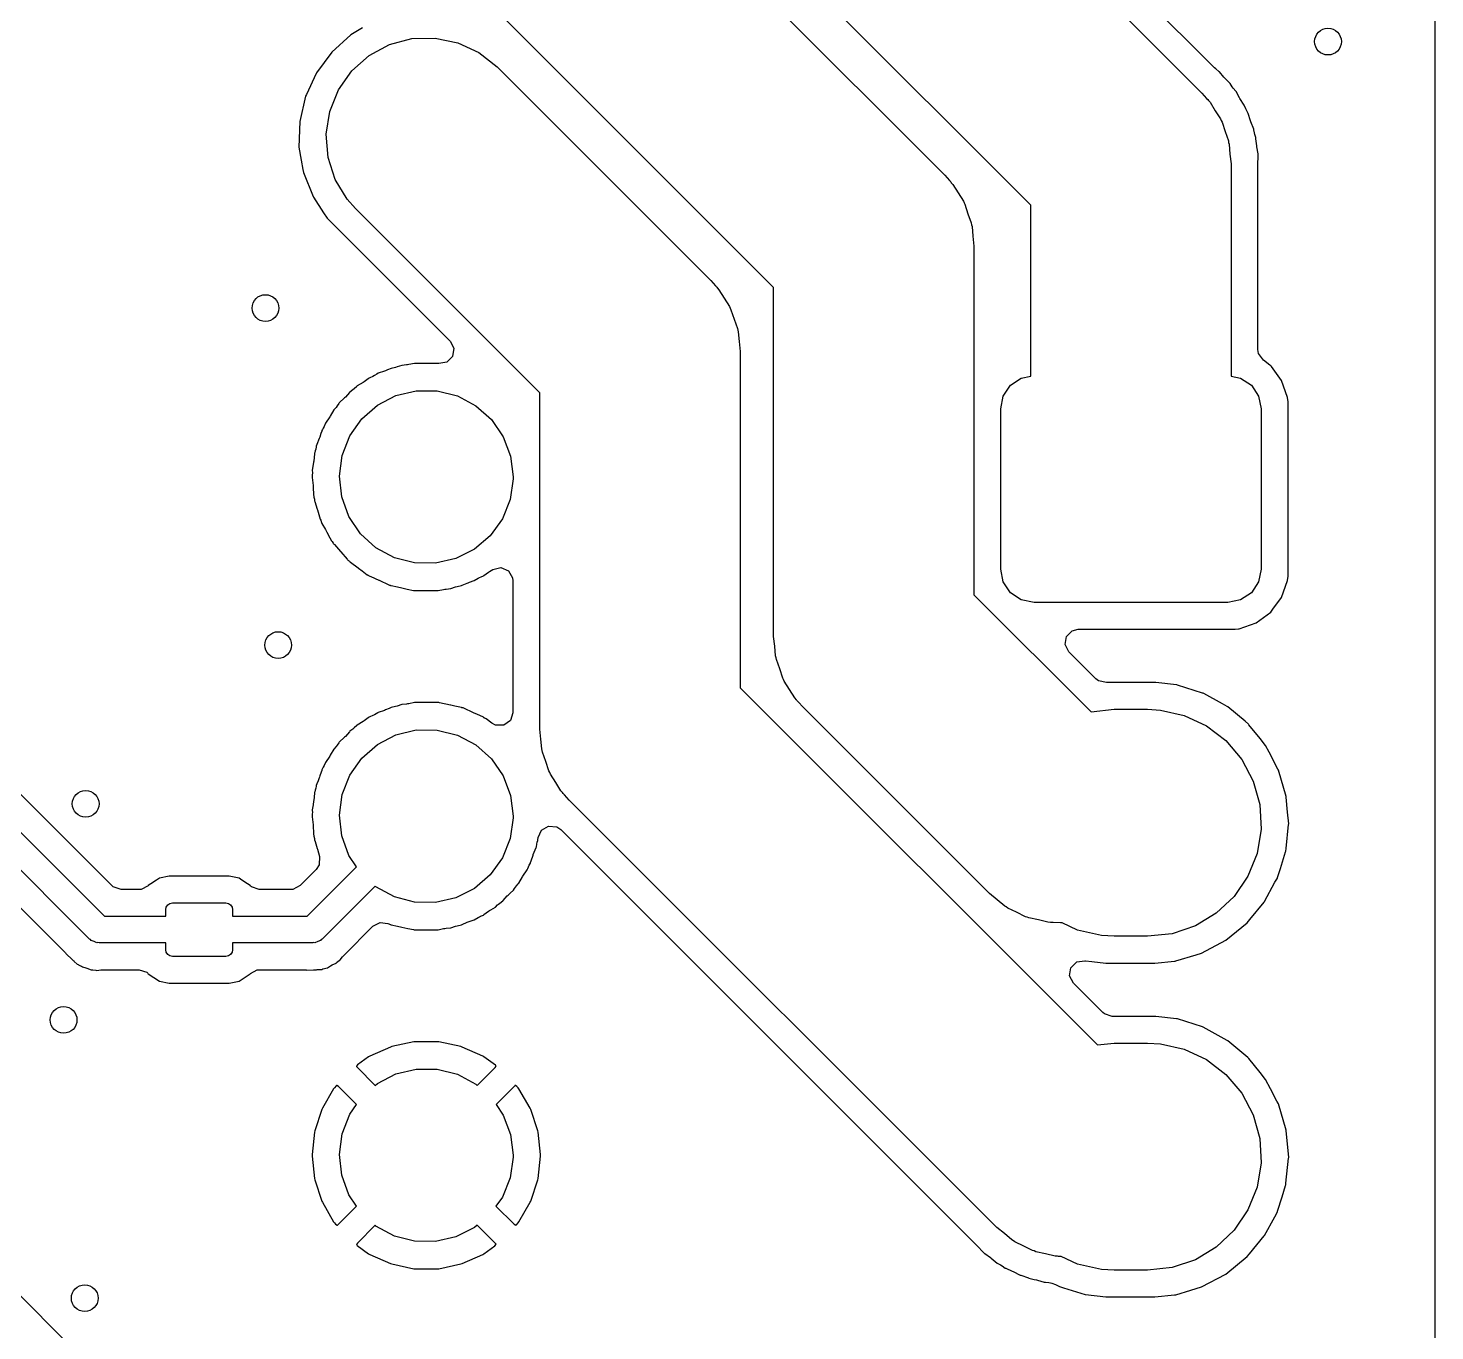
# Model space of a CAD drawing. Extents: x 100.2 to 143.8, y -109.8 to -50.2.
# Drawn here: x 133.27 to 143.8, y -70.65 to -60.9 of the extents above; entities that cross this region are included whole.
import ezdxf

# ---------------------------------------------------------------- set-up
doc = ezdxf.new("R2010")
doc.units = 0
doc.layers.add('BLACK', color=7, linetype='CONTINUOUS')

msp = doc.modelspace()

# ---------------------------------------------------------------- linework, layer by layer
at = {"layer": 'BLACK', "linetype": 'CONTINUOUS'}
for p, q in [((136.78, -56.1097), (142.055, -61.3847)), ((143.8, -56.7219), (143.8, -102.402)), ((140.775, -62.2257), (135.72, -57.1703)), ((136.78, -58.6497), (140.131, -62.0002)), ((138.85, -62.8411), (135.72, -59.7103)), ((142.15, -61.1961), (141.606, -60.6523)), ((135.686, -60.949), (135.542, -61.0782)), ((135.773, -60.8976), (135.686, -60.949)), ((135.822, -61.1041), (135.975, -61.0222)), ((135.975, -61.0222), (136.143, -60.9777)), ((136.143, -60.9777), (136.317, -60.973)), ((136.317, -60.973), (136.487, -61.0083)), ((136.487, -61.0083), (136.644, -61.0819)), ((135.542, -61.0782), (135.428, -61.2337)), ((135.692, -61.2191), (135.822, -61.1041)), ((136.644, -61.0819), (136.78, -61.1897)), ((135.426, -61.2382), (135.353, -61.3953)), ((135.428, -61.2337), (135.426, -61.2382)), ((135.426, -61.2382), (135.426, -61.2382)), ((135.592, -61.361), (135.692, -61.2191)), ((136.78, -61.1897), (138.38, -62.7892)), ((142.16, -61.2044), (142.15, -61.1961)), ((142.184, -61.2231), (142.16, -61.2044)), ((142.187, -61.2269), (142.184, -61.2231)), ((142.221, -61.2659), (142.187, -61.2269)), ((142.187, -61.2269), (142.187, -61.2269)), ((142.226, -61.2715), (142.221, -61.2659)), ((142.263, -61.309), (142.226, -61.2715)), ((135.527, -61.5221), (135.592, -61.361)), ((142.055, -61.3847), (142.091, -61.4249)), ((142.264, -61.31), (142.263, -61.309)), ((142.265, -61.3109), (142.264, -61.31)), ((142.267, -61.3137), (142.265, -61.3109)), ((142.265, -61.3109), (142.265, -61.3109)), ((142.283, -61.3377), (142.267, -61.3137)), ((142.291, -61.348), (142.283, -61.3377)), ((142.31, -61.3697), (142.291, -61.348)), ((142.312, -61.3741), (142.31, -61.3697)), ((142.338, -61.4205), (142.312, -61.3741)), ((142.312, -61.3741), (142.312, -61.3741)), ((135.347, -61.409), (135.303, -61.5969)), ((135.353, -61.3953), (135.347, -61.409)), ((142.091, -61.4249), (142.1, -61.4339)), ((142.1, -61.4339), (142.105, -61.4407)), ((142.105, -61.4407), (142.117, -61.4543)), ((142.117, -61.4543), (142.155, -61.5174)), ((142.341, -61.4267), (142.338, -61.4205)), ((142.373, -61.4753), (142.341, -61.4267)), ((142.375, -61.48), (142.373, -61.4753)), ((142.384, -61.502), (142.375, -61.48)), ((142.375, -61.48), (142.375, -61.48)), ((135.303, -61.5969), (135.297, -61.79)), ((135.5, -61.6938), (135.527, -61.5221)), ((142.155, -61.5174), (142.196, -61.5792)), ((142.196, -61.5792), (142.2, -61.5915)), ((142.2, -61.5915), (142.207, -61.6028)), ((142.207, -61.6028), (142.23, -61.673)), ((142.389, -61.5135), (142.384, -61.502)), ((142.401, -61.5342), (142.389, -61.5135)), ((142.403, -61.5386), (142.401, -61.5342)), ((142.42, -61.5921), (142.403, -61.5386)), ((142.421, -61.594), (142.42, -61.5921)), ((142.423, -61.6009), (142.421, -61.594)), ((142.444, -61.6549), (142.423, -61.6009)), ((135.515, -61.867), (135.5, -61.6938)), ((142.23, -61.673), (142.255, -61.7425)), ((142.445, -61.6598), (142.444, -61.6549)), ((142.449, -61.6831), (142.445, -61.6598)), ((142.445, -61.6598), (142.445, -61.6598)), ((142.452, -61.6955), (142.449, -61.6831)), ((142.459, -61.7181), (142.452, -61.6955)), ((135.297, -61.79), (135.314, -61.8866)), ((142.255, -61.7425), (142.256, -61.7555)), ((142.256, -61.7555), (142.26, -61.768)), ((142.26, -61.768), (142.266, -61.8416)), ((142.461, -61.7229), (142.459, -61.7181)), ((142.459, -61.7181), (142.459, -61.7181)), ((142.461, -61.7279), (142.461, -61.7229)), ((142.467, -61.7806), (142.461, -61.7279)), ((142.461, -61.7279), (142.461, -61.7279)), ((142.468, -61.7878), (142.467, -61.7806)), ((142.477, -61.8401), (142.468, -61.7878)), ((135.314, -61.8866), (135.327, -61.9583)), ((135.568, -62.0322), (135.515, -61.867)), ((142.266, -61.8416), (142.275, -61.915)), ((142.275, -61.915), (142.275, -63.505)), ((142.476, -61.9273), (142.478, -61.85)), ((142.478, -61.845), (142.477, -61.8401)), ((142.477, -61.8401), (142.477, -61.8401)), ((142.478, -61.85), (142.478, -61.845)), ((128.261, -61.9697), (133.841, -67.55)), ((133.895, -67.3205), (128.533, -61.9583)), ((135.327, -61.9583), (135.331, -61.9801)), ((135.331, -61.9801), (135.402, -62.1597)), ((140.131, -62.0002), (140.166, -62.0404)), ((142.476, -61.9301), (142.476, -61.9273)), ((142.476, -63.3065), (142.476, -61.9301)), ((133.729, -67.7207), (128.12, -62.1111)), ((135.658, -62.1807), (135.568, -62.0322)), ((140.166, -62.0404), (140.176, -62.0494)), ((140.176, -62.0494), (140.18, -62.0562)), ((140.18, -62.0562), (140.192, -62.0698)), ((140.192, -62.0698), (140.231, -62.1329)), ((135.402, -62.1597), (135.405, -62.1639)), ((135.405, -62.1639), (135.405, -62.1639)), ((135.405, -62.1639), (135.481, -62.2811)), ((135.72, -62.2503), (135.658, -62.1807)), ((140.231, -62.1329), (140.271, -62.1947)), ((140.271, -62.1947), (140.276, -62.207)), ((140.276, -62.207), (140.282, -62.2183)), ((140.282, -62.2183), (140.305, -62.2885)), ((140.775, -63.505), (140.775, -62.2257)), ((135.481, -62.2811), (135.508, -62.3213)), ((135.508, -62.3213), (135.51, -62.3241)), ((135.51, -62.3241), (135.51, -62.3241)), ((135.51, -62.3241), (135.511, -62.3246)), ((135.511, -62.3246), (135.512, -62.326)), ((135.512, -62.326), (136.428, -63.2419)), ((137.1, -63.6302), (135.72, -62.2503)), ((140.305, -62.2885), (140.33, -62.3579)), ((128.104, -62.3793), (133.55, -67.8247)), ((140.33, -62.3579), (140.332, -62.371)), ((140.332, -62.371), (140.336, -62.3835)), ((140.336, -62.3835), (140.342, -62.4571)), ((140.342, -62.4571), (140.35, -62.5305)), ((140.35, -62.5305), (140.35, -65.1431)), ((138.38, -62.7892), (138.415, -62.8294)), ((138.415, -62.8294), (138.425, -62.8384)), ((138.425, -62.8384), (138.429, -62.8453)), ((138.429, -62.8453), (138.441, -62.8588)), ((138.441, -62.8588), (138.48, -62.9219)), ((138.85, -65.4538), (138.85, -62.8411)), ((138.48, -62.9219), (138.52, -62.9837)), ((138.52, -62.9837), (138.525, -62.9961)), ((138.525, -62.9961), (138.531, -63.0073)), ((138.531, -63.0073), (138.554, -63.0776)), ((138.554, -63.0776), (138.579, -63.147)), ((138.579, -63.147), (138.581, -63.16)), ((138.581, -63.16), (138.585, -63.1726)), ((138.585, -63.1726), (138.591, -63.2462)), ((136.428, -63.2419), (136.455, -63.2964)), ((138.591, -63.2462), (138.6, -63.3195)), ((136.446, -63.3569), (136.403, -63.4001)), ((136.455, -63.2964), (136.446, -63.3569)), ((138.6, -63.3195), (138.6, -65.8389)), ((142.48, -63.3364), (142.476, -63.3065)), ((142.516, -63.3861), (142.48, -63.3364)), ((142.565, -63.4223), (142.516, -63.3861)), ((135.881, -63.4895), (135.862, -63.5011)), ((135.891, -63.4834), (135.881, -63.4895)), ((135.936, -63.4682), (135.891, -63.4834)), ((135.945, -63.4648), (135.936, -63.4682)), ((135.96, -63.458), (135.945, -63.4648)), ((135.986, -63.4467), (135.96, -63.458)), ((136.02, -63.4395), (135.986, -63.4467)), ((136.031, -63.4365), (136.02, -63.4395)), ((136.066, -63.4244), (136.031, -63.4365)), ((136.103, -63.4205), (136.066, -63.4244)), ((136.11, -63.4196), (136.103, -63.4205)), ((136.12, -63.4181), (136.11, -63.4196)), ((136.161, -63.4095), (136.12, -63.4181)), ((136.34, -63.4095), (136.161, -63.4095)), ((136.341, -63.4096), (136.34, -63.4095)), ((136.345, -63.4098), (136.341, -63.4096)), ((136.341, -63.4096), (136.341, -63.4096)), ((136.341, -63.4096), (136.341, -63.4096)), ((136.341, -63.4096), (136.341, -63.4096)), ((136.403, -63.4001), (136.345, -63.4098)), ((136.345, -63.4098), (136.345, -63.4098)), ((136.345, -63.4098), (136.345, -63.4098)), ((136.345, -63.4098), (136.345, -63.4098)), ((142.572, -63.4279), (142.565, -63.4223)), ((142.577, -63.4338), (142.572, -63.4279)), ((142.64, -63.5194), (142.577, -63.4338)), ((135.71, -63.5999), (135.7, -63.6081)), ((135.729, -63.5822), (135.71, -63.5999)), ((135.733, -63.5786), (135.729, -63.5822)), ((135.729, -63.5822), (135.729, -63.5822)), ((135.777, -63.5523), (135.733, -63.5786)), ((135.784, -63.5475), (135.777, -63.5523)), ((135.814, -63.5253), (135.784, -63.5475)), ((135.822, -63.5194), (135.814, -63.5253)), ((135.827, -63.5173), (135.822, -63.5194)), ((135.851, -63.5067), (135.827, -63.5173)), ((135.827, -63.5173), (135.827, -63.5173)), ((135.862, -63.5011), (135.851, -63.5067)), ((140.569, -63.6543), (140.623, -63.5732)), ((140.623, -63.5732), (140.704, -63.519)), ((140.704, -63.519), (140.775, -63.505)), ((142.275, -63.505), (142.346, -63.519)), ((142.346, -63.519), (142.427, -63.5732)), ((142.427, -63.5732), (142.481, -63.6543)), ((142.653, -63.5368), (142.64, -63.5194)), ((142.698, -63.6646), (142.653, -63.5368)), ((135.598, -63.7055), (135.595, -63.71)), ((135.638, -63.6682), (135.598, -63.7055)), ((135.644, -63.6625), (135.638, -63.6682)), ((135.674, -63.6283), (135.644, -63.6625)), ((135.678, -63.6245), (135.674, -63.6283)), ((135.674, -63.6283), (135.674, -63.6283)), ((135.7, -63.6081), (135.678, -63.6245)), ((135.885, -63.7224), (136.023, -63.6508)), ((136.023, -63.6508), (136.175, -63.6143)), ((136.175, -63.6143), (136.331, -63.6151)), ((136.331, -63.6151), (136.483, -63.6532)), ((136.483, -63.6532), (136.621, -63.7263)), ((137.1, -66.1495), (137.1, -63.6302)), ((140.55, -63.75), (140.569, -63.6543)), ((142.481, -63.6543), (142.5, -63.75)), ((142.701, -63.6962), (142.698, -63.6646)), ((142.701, -65.0038), (142.701, -63.6962)), ((135.527, -63.8106), (135.495, -63.8584)), ((135.531, -63.8045), (135.527, -63.8106)), ((135.558, -63.7573), (135.531, -63.8045)), ((135.575, -63.7391), (135.558, -63.7573)), ((135.583, -63.7285), (135.575, -63.7391)), ((135.595, -63.71), (135.583, -63.7285)), ((135.595, -63.71), (135.595, -63.71)), ((135.767, -63.8251), (135.885, -63.7224)), ((136.621, -63.7263), (136.738, -63.8301)), ((140.55, -64.95), (140.55, -63.75)), ((142.5, -63.75), (142.5, -64.95)), ((135.467, -63.9171), (135.461, -63.9353)), ((135.469, -63.9122), (135.467, -63.9171)), ((135.467, -63.9171), (135.467, -63.9171)), ((135.474, -63.9039), (135.469, -63.9122)), ((135.479, -63.8938), (135.474, -63.9039)), ((135.486, -63.881), (135.479, -63.8938)), ((135.493, -63.8633), (135.486, -63.881)), ((135.495, -63.8584), (135.493, -63.8633)), ((135.493, -63.8633), (135.493, -63.8633)), ((135.677, -63.9528), (135.767, -63.8251)), ((136.738, -63.8301), (136.826, -63.9589)), ((135.431, -64.0179), (135.426, -64.0299)), ((135.449, -63.9732), (135.431, -64.0179)), ((135.451, -63.9671), (135.449, -63.9732)), ((135.453, -63.9608), (135.451, -63.9671)), ((135.461, -63.9353), (135.453, -63.9608)), ((135.62, -64.0984), (135.677, -63.9528)), ((136.826, -63.9589), (136.881, -64.105)), ((135.413, -64.0874), (135.407, -64.1429)), ((135.414, -64.0822), (135.413, -64.0874)), ((135.415, -64.0773), (135.414, -64.0822)), ((135.419, -64.0652), (135.415, -64.0773)), ((135.415, -64.0773), (135.415, -64.0773)), ((135.423, -64.0507), (135.419, -64.0652)), ((135.425, -64.0352), (135.423, -64.0507)), ((135.426, -64.0299), (135.425, -64.0352)), ((135.6, -64.2532), (135.62, -64.0984)), ((136.881, -64.105), (136.9, -64.26)), ((135.406, -64.1497), (135.396, -64.2122)), ((135.396, -64.2122), (135.397, -64.2277)), ((135.397, -64.23), (135.396, -64.2455)), ((135.397, -64.2277), (135.397, -64.23)), ((135.407, -64.1429), (135.406, -64.1487)), ((135.406, -64.1487), (135.406, -64.1497)), ((135.396, -64.2455), (135.395, -64.26)), ((135.395, -64.26), (135.395, -64.2652)), ((135.395, -64.2652), (135.395, -64.2652)), ((135.395, -64.2652), (135.402, -64.324)), ((135.402, -64.324), (135.402, -64.3291)), ((135.402, -64.3291), (135.402, -64.3343)), ((135.402, -64.3343), (135.405, -64.3968)), ((135.617, -64.4084), (135.6, -64.2532)), ((136.9, -64.2736), (136.878, -64.4282)), ((136.9, -64.26), (136.9, -64.2736)), ((135.405, -64.3968), (135.407, -64.4019)), ((135.407, -64.4019), (135.407, -64.4019)), ((135.407, -64.4019), (135.409, -64.4107)), ((135.409, -64.4107), (135.412, -64.4266)), ((135.412, -64.4266), (135.414, -64.4378)), ((135.414, -64.4378), (135.415, -64.4427)), ((135.415, -64.4427), (135.434, -64.5021)), ((135.671, -64.5551), (135.617, -64.4084)), ((136.878, -64.4282), (136.82, -64.5731)), ((135.434, -64.5021), (135.436, -64.5064)), ((135.436, -64.5064), (135.455, -64.5749)), ((135.455, -64.5749), (135.46, -64.5846)), ((135.46, -64.5846), (135.46, -64.5847)), ((135.46, -64.5847), (135.466, -64.6003)), ((135.466, -64.6003), (135.469, -64.6078)), ((135.469, -64.6078), (135.495, -64.6541)), ((135.495, -64.6541), (135.504, -64.6692)), ((135.758, -64.6847), (135.671, -64.5551)), ((136.82, -64.5731), (136.728, -64.7)), ((135.504, -64.6692), (135.506, -64.6726)), ((135.506, -64.6726), (135.529, -64.7155)), ((135.529, -64.7155), (135.541, -64.7384)), ((135.541, -64.7384), (135.546, -64.7443)), ((135.546, -64.7443), (135.554, -64.7555)), ((135.554, -64.7555), (135.556, -64.7582)), ((135.556, -64.7582), (135.558, -64.7627)), ((135.873, -64.7898), (135.758, -64.6847)), ((136.728, -64.7), (136.61, -64.8014)), ((135.558, -64.7627), (135.562, -64.7665)), ((135.562, -64.7665), (135.562, -64.7665)), ((135.562, -64.7665), (135.608, -64.8177)), ((135.608, -64.8177), (135.61, -64.8201)), ((135.61, -64.8201), (135.657, -64.8754)), ((136.011, -64.8644), (135.873, -64.7898)), ((136.162, -64.904), (136.011, -64.8644)), ((136.61, -64.8014), (136.47, -64.8716)), ((135.657, -64.8754), (135.657, -64.8754)), ((135.657, -64.8754), (135.66, -64.8795)), ((135.66, -64.8795), (135.664, -64.8828)), ((135.664, -64.8828), (135.668, -64.8865)), ((135.668, -64.8865), (135.668, -64.8865)), ((135.668, -64.8865), (135.67, -64.8884)), ((135.67, -64.8884), (135.67, -64.8882)), ((135.67, -64.8882), (135.674, -64.8917)), ((135.674, -64.8917), (135.678, -64.8955)), ((135.678, -64.8955), (135.682, -64.8986)), ((135.682, -64.8986), (135.682, -64.8986)), ((135.682, -64.8986), (135.74, -64.941)), ((135.74, -64.941), (135.742, -64.9424)), ((135.742, -64.9424), (135.769, -64.9625)), ((135.769, -64.9625), (135.807, -64.9918)), ((136.318, -64.9064), (136.162, -64.904)), ((136.47, -64.8716), (136.318, -64.9064)), ((136.682, -64.9976), (136.716, -64.9725)), ((136.716, -64.9725), (136.723, -64.9677)), ((136.723, -64.9677), (136.749, -64.9524)), ((136.749, -64.9524), (136.809, -64.9386)), ((136.809, -64.9386), (136.865, -64.9625)), ((136.865, -64.9625), (136.896, -65.015)), ((140.569, -65.0457), (140.55, -64.95)), ((142.5, -64.95), (142.481, -65.0457)), ((135.807, -64.9918), (135.812, -64.994)), ((135.812, -64.994), (135.813, -64.9947)), ((135.813, -64.9947), (135.818, -64.9973)), ((135.818, -64.9973), (135.818, -64.9976)), ((135.818, -64.9976), (135.822, -65.0006)), ((135.822, -65.0006), (135.827, -65.0027)), ((135.827, -65.0027), (135.827, -65.0027)), ((135.827, -65.0027), (135.835, -65.0061)), ((135.835, -65.0061), (135.896, -65.0333)), ((135.896, -65.0333), (135.897, -65.0341)), ((135.897, -65.0341), (135.969, -65.0676)), ((135.969, -65.0676), (135.969, -65.0676)), ((135.969, -65.0676), (135.974, -65.0699)), ((135.974, -65.0699), (135.98, -65.071)), ((135.98, -65.071), (135.981, -65.0715)), ((135.981, -65.0715), (135.983, -65.072)), ((135.983, -65.072), (135.986, -65.0733)), ((135.986, -65.0733), (136.035, -65.0838)), ((136.48, -65.0805), (136.514, -65.0733)), ((136.514, -65.0733), (136.519, -65.0712)), ((136.519, -65.0712), (136.555, -65.0552)), ((136.519, -65.0712), (136.519, -65.0712)), ((136.555, -65.0552), (136.564, -65.0518)), ((136.564, -65.0518), (136.574, -65.0482)), ((136.574, -65.0482), (136.609, -65.0366)), ((136.609, -65.0366), (136.638, -65.0189)), ((136.638, -65.0189), (136.649, -65.0133)), ((136.649, -65.0133), (136.66, -65.0085)), ((136.66, -65.0085), (136.678, -65.0006)), ((136.678, -65.0006), (136.682, -64.9976)), ((136.682, -64.9976), (136.682, -64.9976)), ((136.896, -65.015), (136.899, -65.0372)), ((136.899, -65.0372), (136.899, -66.0253)), ((140.623, -65.1268), (140.569, -65.0457)), ((142.481, -65.0457), (142.427, -65.1268)), ((142.653, -65.1632), (142.698, -65.0354)), ((142.698, -65.0354), (142.701, -65.0038)), ((136.035, -65.0838), (136.067, -65.0907)), ((136.067, -65.0907), (136.068, -65.0909)), ((136.068, -65.0909), (136.106, -65.0993)), ((136.106, -65.0993), (136.155, -65.1102)), ((136.155, -65.1102), (136.159, -65.1104)), ((136.159, -65.1104), (136.159, -65.1104)), ((136.159, -65.1104), (136.159, -65.1104)), ((136.159, -65.1104), (136.16, -65.1105)), ((136.16, -65.1105), (136.339, -65.1105)), ((136.339, -65.1105), (136.38, -65.1019)), ((136.38, -65.1019), (136.39, -65.1004)), ((136.39, -65.1004), (136.399, -65.0993)), ((136.399, -65.0993), (136.434, -65.0956)), ((136.434, -65.0956), (136.469, -65.0835)), ((136.469, -65.0835), (136.48, -65.0805)), ((140.35, -65.1431), (141.226, -66.0189)), ((140.704, -65.181), (140.623, -65.1268)), ((140.8, -65.2), (140.704, -65.181)), ((142.346, -65.181), (142.25, -65.2)), ((142.427, -65.1268), (142.346, -65.181)), ((142.593, -65.2434), (142.648, -65.1691)), ((142.648, -65.1691), (142.653, -65.1632)), ((142.648, -65.1691), (142.648, -65.1691)), ((142.25, -65.2), (140.8, -65.2)), ((142.463, -65.3526), (142.572, -65.2722)), ((142.572, -65.2722), (142.593, -65.2434)), ((142.335, -65.3975), (142.463, -65.3526)), ((138.859, -65.5271), (138.85, -65.4538)), ((141.033, -65.515), (141.042, -65.4546)), ((141.042, -65.4546), (141.085, -65.4113)), ((141.085, -65.4113), (141.13, -65.4005)), ((141.13, -65.4005), (142.304, -65.4005)), ((142.304, -65.4005), (142.306, -65.4003)), ((142.306, -65.4003), (142.329, -65.3981)), ((142.306, -65.4003), (142.306, -65.4003)), ((142.329, -65.3981), (142.335, -65.3975)), ((142.329, -65.3981), (142.329, -65.3981)), ((138.865, -65.6007), (138.859, -65.5271)), ((138.869, -65.6133), (138.865, -65.6007)), ((141.06, -65.5695), (141.033, -65.515)), ((141.262, -65.7716), (141.06, -65.5695)), ((138.871, -65.6263), (138.869, -65.6133)), ((138.896, -65.6957), (138.871, -65.6263)), ((138.919, -65.766), (138.896, -65.6957)), ((138.925, -65.7772), (138.919, -65.766)), ((138.93, -65.7896), (138.925, -65.7772)), ((138.97, -65.8514), (138.93, -65.7896)), ((141.282, -65.7869), (141.262, -65.7716)), ((141.342, -65.8001), (141.282, -65.7869)), ((141.346, -65.7997), (141.342, -65.8001)), ((141.348, -65.7995), (141.346, -65.7997)), ((141.346, -65.7997), (141.346, -65.7997)), ((141.709, -65.7995), (141.348, -65.7995)), ((141.712, -65.7998), (141.709, -65.7995)), ((141.865, -65.8169), (141.712, -65.7998)), ((141.712, -65.7998), (141.712, -65.7998)), ((138.6, -65.8389), (141.274, -68.5137)), ((139.009, -65.9145), (138.97, -65.8514)), ((139.021, -65.928), (139.009, -65.9145)), ((141.869, -65.8175), (141.865, -65.8169)), ((141.865, -65.8169), (141.865, -65.8169)), ((141.874, -65.8189), (141.869, -65.8175)), ((142.061, -65.8783), (141.874, -65.8189)), ((142.066, -65.8798), (142.061, -65.8783)), ((142.061, -65.8783), (142.061, -65.8783)), ((142.07, -65.8821), (142.066, -65.8798)), ((142.211, -65.9596), (142.07, -65.8821)), ((135.887, -66.0261), (135.862, -66.0411)), ((135.891, -66.0234), (135.887, -66.0261)), ((135.887, -66.0261), (135.887, -66.0261)), ((135.936, -66.0082), (135.891, -66.0234)), ((135.945, -66.0048), (135.936, -66.0082)), ((135.971, -65.9934), (135.945, -66.0048)), ((135.986, -65.9867), (135.971, -65.9934)), ((136.02, -65.9795), (135.986, -65.9867)), ((136.031, -65.9765), (136.02, -65.9795)), ((136.066, -65.9644), (136.031, -65.9765)), ((136.101, -65.9607), (136.066, -65.9644)), ((136.11, -65.9596), (136.101, -65.9607)), ((136.12, -65.9581), (136.11, -65.9596)), ((136.161, -65.9495), (136.12, -65.9581)), ((136.34, -65.9495), (136.161, -65.9495)), ((136.341, -65.9496), (136.34, -65.9495)), ((136.345, -65.9498), (136.341, -65.9496)), ((136.341, -65.9496), (136.341, -65.9496)), ((136.341, -65.9496), (136.341, -65.9496)), ((136.349, -65.9507), (136.345, -65.9498)), ((136.432, -65.9691), (136.349, -65.9507)), ((136.349, -65.9507), (136.349, -65.9507)), ((136.433, -65.9693), (136.432, -65.9691)), ((136.464, -65.9759), (136.433, -65.9693)), ((136.514, -65.9867), (136.464, -65.9759)), ((136.517, -65.988), (136.514, -65.9867)), ((136.519, -65.9886), (136.517, -65.988)), ((136.52, -65.989), (136.519, -65.9886)), ((136.526, -65.9901), (136.52, -65.989)), ((136.531, -65.9924), (136.526, -65.9901)), ((136.603, -66.0259), (136.531, -65.9924)), ((136.531, -65.9924), (136.531, -65.9924)), ((136.604, -66.0267), (136.603, -66.0259)), ((136.899, -66.0253), (136.88, -66.0835)), ((139.025, -65.9349), (139.021, -65.928)), ((139.035, -65.9439), (139.025, -65.9349)), ((139.07, -65.9841), (139.035, -65.9439)), ((140.466, -67.3803), (139.07, -65.9841)), ((141.226, -66.0189), (141.4, -66)), ((141.4, -66), (141.65, -66)), ((141.65, -66), (141.745, -66.0053)), ((141.745, -66.0053), (141.924, -66.0453)), ((142.246, -65.979), (142.211, -65.9596)), ((142.25, -65.9821), (142.246, -65.979)), ((142.379, -66.09), (142.25, -65.9821)), ((142.25, -65.9821), (142.25, -65.9821)), ((135.729, -66.1222), (135.71, -66.1399)), ((135.733, -66.1186), (135.729, -66.1222)), ((135.729, -66.1222), (135.729, -66.1222)), ((135.777, -66.0923), (135.733, -66.1186)), ((135.784, -66.0875), (135.777, -66.0923)), ((135.816, -66.0638), (135.784, -66.0875)), ((135.822, -66.0594), (135.816, -66.0638)), ((135.827, -66.0573), (135.822, -66.0594)), ((135.851, -66.0467), (135.827, -66.0573)), ((135.827, -66.0573), (135.827, -66.0573)), ((135.862, -66.0411), (135.851, -66.0467)), ((136.634, -66.04), (136.604, -66.0267)), ((136.673, -66.0573), (136.634, -66.04)), ((136.678, -66.0594), (136.673, -66.0573)), ((136.673, -66.0573), (136.673, -66.0573)), ((136.682, -66.0624), (136.678, -66.0594)), ((136.682, -66.0627), (136.682, -66.0624)), ((136.687, -66.0653), (136.682, -66.0627)), ((136.688, -66.066), (136.687, -66.0653)), ((136.693, -66.0682), (136.688, -66.066)), ((136.697, -66.0715), (136.693, -66.0682)), ((136.74, -66.1039), (136.697, -66.0715)), ((136.697, -66.0715), (136.697, -66.0715)), ((136.769, -66.1194), (136.74, -66.1039)), ((136.831, -66.1194), (136.769, -66.1194)), ((136.88, -66.0835), (136.831, -66.1194)), ((141.924, -66.0453), (142.09, -66.1229)), ((142.09, -66.1229), (142.236, -66.2345)), ((142.404, -66.1114), (142.379, -66.09)), ((142.407, -66.1152), (142.404, -66.1114)), ((142.491, -66.2195), (142.407, -66.1152)), ((142.407, -66.1152), (142.407, -66.1152)), ((135.638, -66.2082), (135.598, -66.2455)), ((135.644, -66.2025), (135.638, -66.2082)), ((135.674, -66.1683), (135.644, -66.2025)), ((135.678, -66.1645), (135.674, -66.1683)), ((135.674, -66.1683), (135.674, -66.1683)), ((135.7, -66.1481), (135.678, -66.1645)), ((135.71, -66.1399), (135.7, -66.1481)), ((135.885, -66.2624), (136.023, -66.1908)), ((136.023, -66.1908), (136.175, -66.1543)), ((136.175, -66.1543), (136.331, -66.1551)), ((136.331, -66.1551), (136.483, -66.1932)), ((136.483, -66.1932), (136.621, -66.2663)), ((137.108, -66.2229), (137.1, -66.1495)), ((137.114, -66.2965), (137.108, -66.2229)), ((142.236, -66.2345), (142.355, -66.3747)), ((142.533, -66.272), (142.491, -66.2195)), ((135.558, -66.2973), (135.531, -66.3445)), ((135.575, -66.2791), (135.558, -66.2973)), ((135.583, -66.2685), (135.575, -66.2791)), ((135.595, -66.25), (135.583, -66.2685)), ((135.598, -66.2455), (135.595, -66.25)), ((135.595, -66.25), (135.595, -66.25)), ((135.767, -66.3651), (135.885, -66.2624)), ((136.621, -66.2663), (136.738, -66.3701)), ((137.118, -66.309), (137.114, -66.2965)), ((137.12, -66.3221), (137.118, -66.309)), ((137.145, -66.3915), (137.12, -66.3221)), ((142.559, -66.3216), (142.533, -66.272)), ((142.625, -66.4479), (142.559, -66.3216)), ((135.473, -66.4443), (135.469, -66.4522)), ((135.479, -66.4338), (135.473, -66.4443)), ((135.486, -66.421), (135.479, -66.4338)), ((135.493, -66.4033), (135.486, -66.421)), ((135.495, -66.3984), (135.493, -66.4033)), ((135.493, -66.4033), (135.493, -66.4033)), ((135.527, -66.3506), (135.495, -66.3984)), ((135.531, -66.3445), (135.527, -66.3506)), ((135.677, -66.4928), (135.767, -66.3651)), ((136.738, -66.3701), (136.826, -66.4989)), ((137.168, -66.4617), (137.145, -66.3915)), ((142.355, -66.3747), (142.44, -66.5371)), ((135.44, -66.5347), (135.431, -66.5579)), ((135.449, -66.5132), (135.44, -66.5347)), ((135.451, -66.5071), (135.449, -66.5132)), ((135.454, -66.4976), (135.451, -66.5071)), ((135.462, -66.4719), (135.454, -66.4976)), ((135.467, -66.4571), (135.462, -66.4719)), ((135.469, -66.4522), (135.467, -66.4571)), ((135.467, -66.4571), (135.467, -66.4571)), ((135.62, -66.6384), (135.677, -66.4928)), ((136.826, -66.4989), (136.881, -66.645)), ((137.174, -66.473), (137.168, -66.4617)), ((137.179, -66.4853), (137.174, -66.473)), ((137.219, -66.5471), (137.179, -66.4853)), ((137.258, -66.6102), (137.219, -66.5471)), ((142.44, -66.5371), (142.489, -66.7141)), ((142.629, -66.4546), (142.625, -66.4479)), ((142.687, -66.6522), (142.629, -66.4546)), ((135.413, -66.6274), (135.407, -66.6829)), ((135.414, -66.6222), (135.413, -66.6274)), ((135.415, -66.6173), (135.414, -66.6222)), ((135.419, -66.6052), (135.415, -66.6173)), ((135.415, -66.6173), (135.415, -66.6173)), ((135.423, -66.5907), (135.419, -66.6052)), ((135.425, -66.5752), (135.423, -66.5907)), ((135.426, -66.5699), (135.425, -66.5752)), ((135.431, -66.5579), (135.426, -66.5699)), ((135.6, -66.7932), (135.62, -66.6384)), ((136.881, -66.645), (136.9, -66.8)), ((137.27, -66.6238), (137.258, -66.6102)), ((137.274, -66.6306), (137.27, -66.6238)), ((137.284, -66.6396), (137.274, -66.6306)), ((137.319, -66.6799), (137.284, -66.6396)), ((142.687, -66.657), (142.687, -66.6522)), ((142.698, -66.77), (142.687, -66.657)), ((142.687, -66.657), (142.687, -66.657)), ((135.402, -66.7162), (135.396, -66.7522)), ((135.396, -66.7522), (135.396, -66.7576)), ((135.396, -66.7576), (135.397, -66.77)), ((135.406, -66.6887), (135.402, -66.7162)), ((135.407, -66.6829), (135.406, -66.6887)), ((140.52, -69.8803), (137.319, -66.6799)), ((142.489, -66.7141), (142.499, -66.8974)), ((135.396, -66.7855), (135.395, -66.8)), ((135.395, -66.8), (135.395, -66.8052)), ((135.395, -66.8052), (135.395, -66.8052)), ((135.395, -66.8052), (135.402, -66.864)), ((135.397, -66.77), (135.396, -66.7855)), ((135.402, -66.864), (135.402, -66.8691)), ((135.617, -66.9484), (135.6, -66.7932)), ((136.9, -66.8136), (136.878, -66.9682)), ((136.9, -66.8), (136.9, -66.8136)), ((142.686, -67.0421), (142.705, -66.8622)), ((142.706, -66.8574), (142.698, -66.77)), ((142.705, -66.8622), (142.706, -66.8574)), ((142.705, -66.8622), (142.705, -66.8622)), ((135.402, -66.8691), (135.405, -66.929)), ((135.405, -66.929), (135.405, -66.9368)), ((135.405, -66.9368), (135.407, -66.9419)), ((135.407, -66.9419), (135.407, -66.9419)), ((135.407, -66.9419), (135.409, -66.9507)), ((135.409, -66.9507), (135.412, -66.9666)), ((135.412, -66.9666), (135.414, -66.9778)), ((135.671, -67.0951), (135.617, -66.9484)), ((136.878, -66.9682), (136.82, -67.1131)), ((137.086, -66.9778), (137.088, -66.9606)), ((137.088, -66.9606), (137.113, -66.9047)), ((137.113, -66.9047), (137.166, -66.8741)), ((137.166, -66.8741), (137.227, -66.8805)), ((137.227, -66.8805), (137.257, -66.901)), ((137.257, -66.901), (140.367, -70.0115)), ((142.499, -66.8974), (142.469, -67.0786)), ((135.414, -66.9778), (135.417, -66.9891)), ((135.417, -66.9891), (135.434, -67.0421)), ((135.434, -67.0421), (135.436, -67.0464)), ((135.436, -67.0464), (135.451, -67.1029)), ((137.051, -67.0868), (137.072, -67.035)), ((137.072, -67.035), (137.074, -67.0301)), ((137.072, -67.035), (137.072, -67.035)), ((137.074, -67.0301), (137.077, -67.0093)), ((137.077, -67.0093), (137.081, -66.9949)), ((137.081, -66.9949), (137.085, -66.9827)), ((137.085, -66.9827), (137.086, -66.9778)), ((137.085, -66.9827), (137.085, -66.9827)), ((142.469, -67.0786), (142.401, -67.2491)), ((142.644, -67.1921), (142.683, -67.0669)), ((142.683, -67.0669), (142.684, -67.0623)), ((142.683, -67.0669), (142.683, -67.0669)), ((142.684, -67.0623), (142.686, -67.0421)), ((135.359, -67.55), (135.728, -67.1804)), ((135.448, -67.164), (135.426, -67.1992)), ((135.451, -67.1029), (135.448, -67.164)), ((135.728, -67.1804), (135.671, -67.0951)), ((136.82, -67.1131), (136.728, -67.24)), ((137.009, -67.1928), (137.014, -67.179)), ((137.014, -67.179), (137.021, -67.1662)), ((137.021, -67.1662), (137.029, -67.1523)), ((137.029, -67.1523), (137.031, -67.1478)), ((137.029, -67.1523), (137.029, -67.1523)), ((137.031, -67.1478), (137.035, -67.1354)), ((137.035, -67.1354), (137.049, -67.0929)), ((137.049, -67.0929), (137.051, -67.0868)), ((134.23, -67.2788), (134.189, -67.3065)), ((134.252, -67.264), (134.23, -67.2788)), ((134.325, -67.2495), (134.252, -67.264)), ((134.775, -67.2495), (134.325, -67.2495)), ((134.848, -67.264), (134.775, -67.2495)), ((134.87, -67.2788), (134.848, -67.264)), ((134.911, -67.3065), (134.87, -67.2788)), ((135.426, -67.1992), (135.305, -67.3205)), ((136.728, -67.24), (136.61, -67.3414)), ((136.942, -67.3027), (136.969, -67.2555)), ((136.969, -67.2555), (136.973, -67.2494)), ((136.973, -67.2494), (137.005, -67.2016)), ((137.005, -67.2016), (137.009, -67.1928)), ((142.401, -67.2491), (142.297, -67.4009)), ((142.603, -67.2955), (142.621, -67.2633)), ((142.621, -67.2633), (142.623, -67.2591)), ((142.621, -67.2633), (142.621, -67.2633)), ((142.623, -67.2591), (142.644, -67.1921)), ((133.907, -67.3306), (133.895, -67.3205)), ((133.965, -67.3495), (133.907, -67.3306)), ((134.101, -67.3495), (133.965, -67.3495)), ((134.116, -67.3483), (134.101, -67.3495)), ((134.167, -67.3223), (134.116, -67.3483)), ((134.169, -67.3194), (134.167, -67.3223)), ((134.189, -67.3065), (134.169, -67.3194)), ((134.931, -67.3194), (134.911, -67.3065)), ((134.934, -67.3251), (134.931, -67.3194)), ((134.941, -67.3306), (134.934, -67.3251)), ((134.999, -67.3495), (134.941, -67.3306)), ((135.235, -67.3495), (134.999, -67.3495)), ((135.25, -67.3483), (135.235, -67.3495)), ((135.305, -67.3205), (135.25, -67.3483)), ((135.867, -67.3242), (135.471, -67.7207)), ((135.873, -67.3298), (135.867, -67.3242)), ((136.011, -67.4044), (135.873, -67.3298)), ((136.61, -67.3414), (136.47, -67.4116)), ((136.856, -67.3975), (136.862, -67.3918)), ((136.862, -67.3918), (136.878, -67.3771)), ((136.878, -67.3771), (136.902, -67.3545)), ((136.902, -67.3545), (136.91, -67.3417)), ((136.91, -67.3417), (136.917, -67.3315)), ((136.917, -67.3315), (136.925, -67.3209)), ((136.925, -67.3209), (136.938, -67.3065)), ((136.938, -67.3065), (136.942, -67.3027)), ((136.938, -67.3065), (136.938, -67.3065)), ((140.524, -67.4261), (140.466, -67.3803)), ((142.525, -67.4403), (142.603, -67.2955)), ((134.3, -67.5), (134.304, -67.4809)), ((134.3, -67.55), (134.3, -67.5)), ((134.304, -67.4809), (134.315, -67.4646)), ((134.315, -67.4646), (134.331, -67.4538)), ((134.331, -67.4538), (134.35, -67.45)), ((134.35, -67.45), (134.75, -67.45)), ((134.75, -67.45), (134.769, -67.4538)), ((134.769, -67.4538), (134.785, -67.4646)), ((134.785, -67.4646), (134.796, -67.4809)), ((134.796, -67.4809), (134.8, -67.5)), ((134.8, -67.5), (134.8, -67.55)), ((136.162, -67.444), (136.011, -67.4044)), ((136.318, -67.4464), (136.162, -67.444)), ((136.47, -67.4116), (136.318, -67.4464)), ((136.732, -67.5029), (136.767, -67.4814)), ((136.767, -67.4814), (136.784, -67.4654)), ((136.784, -67.4654), (136.79, -67.4601)), ((136.79, -67.4601), (136.8, -67.4519)), ((136.8, -67.4519), (136.822, -67.4355)), ((136.822, -67.4355), (136.826, -67.4317)), ((136.826, -67.4317), (136.856, -67.3975)), ((136.826, -67.4317), (136.826, -67.4317)), ((140.581, -67.474), (140.524, -67.4261)), ((140.592, -67.4799), (140.581, -67.474)), ((140.603, -67.4881), (140.592, -67.4799)), ((140.669, -67.5194), (140.603, -67.4881)), ((142.297, -67.4009), (142.164, -67.5271)), ((142.414, -67.5741), (142.522, -67.444)), ((142.522, -67.444), (142.525, -67.4403)), ((142.522, -67.444), (142.522, -67.444)), ((133.841, -67.55), (134.3, -67.55)), ((134.8, -67.55), (135.359, -67.55)), ((135.851, -67.6242), (135.905, -67.5964)), ((135.905, -67.5964), (135.963, -67.6044)), ((135.963, -67.6044), (135.969, -67.6076)), ((136.519, -67.6112), (136.555, -67.5952)), ((136.555, -67.5952), (136.564, -67.5918)), ((136.564, -67.5918), (136.572, -67.5889)), ((136.572, -67.5889), (136.609, -67.5766)), ((136.609, -67.5766), (136.638, -67.5589)), ((136.638, -67.5589), (136.649, -67.5533)), ((136.649, -67.5533), (136.656, -67.5502)), ((136.656, -67.5502), (136.678, -67.5406)), ((136.678, -67.5406), (136.682, -67.5376)), ((136.682, -67.5376), (136.716, -67.5125)), ((136.682, -67.5376), (136.682, -67.5376)), ((136.716, -67.5125), (136.723, -67.5077)), ((136.723, -67.5077), (136.732, -67.5029)), ((140.735, -67.553), (140.669, -67.5194)), ((140.748, -67.5561), (140.735, -67.553)), ((140.76, -67.5617), (140.748, -67.5561)), ((140.832, -67.5767), (140.76, -67.5617)), ((140.904, -67.5942), (140.832, -67.5767)), ((140.922, -67.5954), (140.904, -67.5942)), ((140.93, -67.597), (140.922, -67.5954)), ((140.943, -67.5967), (140.93, -67.597)), ((140.997, -67.6), (140.943, -67.5967)), ((141.009, -67.6), (140.997, -67.6)), ((141.126, -67.6547), (141.009, -67.6)), ((142.164, -67.5271), (142.007, -67.6216)), ((142.234, -67.7292), (142.394, -67.599)), ((142.394, -67.599), (142.414, -67.5741)), ((135.632, -67.8432), (135.851, -67.6242)), ((135.969, -67.6076), (135.969, -67.6076)), ((135.969, -67.6076), (135.974, -67.6099)), ((135.974, -67.6099), (135.98, -67.611)), ((135.98, -67.611), (135.981, -67.6115)), ((135.981, -67.6115), (135.983, -67.612)), ((135.983, -67.612), (135.986, -67.6133)), ((135.986, -67.6133), (136.035, -67.6238)), ((136.035, -67.6238), (136.067, -67.6307)), ((136.067, -67.6307), (136.068, -67.6309)), ((136.068, -67.6309), (136.111, -67.6404)), ((136.111, -67.6404), (136.155, -67.6502)), ((136.155, -67.6502), (136.159, -67.6504)), ((136.159, -67.6504), (136.159, -67.6504)), ((136.159, -67.6504), (136.159, -67.6504)), ((136.159, -67.6504), (136.16, -67.6505)), ((136.16, -67.6505), (136.339, -67.6505)), ((136.339, -67.6505), (136.38, -67.6419)), ((136.38, -67.6419), (136.39, -67.6404)), ((136.39, -67.6404), (136.399, -67.6393)), ((136.399, -67.6393), (136.434, -67.6356)), ((136.434, -67.6356), (136.469, -67.6235)), ((136.469, -67.6235), (136.48, -67.6205)), ((136.48, -67.6205), (136.514, -67.6133)), ((136.514, -67.6133), (136.519, -67.6112)), ((136.519, -67.6112), (136.519, -67.6112)), ((141.305, -67.6947), (141.126, -67.6547)), ((141.4, -67.7), (141.305, -67.6947)), ((141.65, -67.7), (141.4, -67.7)), ((141.833, -67.6802), (141.65, -67.7)), ((142.007, -67.6216), (141.833, -67.6802)), ((133.736, -67.7244), (133.729, -67.7207)), ((133.741, -67.7309), (133.736, -67.7244)), ((133.763, -67.7381), (133.741, -67.7309)), ((133.784, -67.7488), (133.763, -67.7381)), ((133.792, -67.7475), (133.784, -67.7488)), ((133.8, -67.75), (133.792, -67.7475)), ((134.3, -67.75), (133.8, -67.75)), ((134.3, -67.8), (134.3, -67.75)), ((134.304, -67.8191), (134.3, -67.8)), ((134.8, -67.8), (134.796, -67.8191)), ((135.4, -67.75), (134.8, -67.75)), ((134.8, -67.75), (134.8, -67.8)), ((135.408, -67.7475), (135.4, -67.75)), ((135.416, -67.7488), (135.408, -67.7475)), ((135.437, -67.7381), (135.416, -67.7488)), ((135.459, -67.7309), (135.437, -67.7381)), ((135.464, -67.7244), (135.459, -67.7309)), ((135.471, -67.7207), (135.464, -67.7244)), ((142.052, -67.8259), (142.234, -67.7292)), ((133.55, -67.8247), (133.552, -67.8278)), ((133.552, -67.8278), (133.555, -67.8323)), ((133.555, -67.8323), (133.561, -67.8385)), ((133.561, -67.8385), (133.591, -67.8659)), ((133.591, -67.8659), (133.593, -67.8685)), ((133.593, -67.8685), (133.607, -67.8822)), ((133.607, -67.8822), (133.611, -67.8848)), ((133.611, -67.8848), (133.615, -67.8882)), ((133.615, -67.8882), (133.637, -67.9084)), ((133.637, -67.9084), (133.645, -67.9118)), ((133.645, -67.9118), (133.645, -67.9118)), ((133.645, -67.9118), (133.647, -67.9127)), ((133.647, -67.9127), (133.667, -67.923)), ((134.315, -67.8354), (134.304, -67.8191)), ((134.331, -67.8462), (134.315, -67.8354)), ((134.35, -67.85), (134.331, -67.8462)), ((134.75, -67.85), (134.35, -67.85)), ((134.769, -67.8462), (134.75, -67.85)), ((134.785, -67.8354), (134.769, -67.8462)), ((134.796, -67.8191), (134.785, -67.8354)), ((135.51, -67.9352), (135.533, -67.9212)), ((135.533, -67.9212), (135.546, -67.9145)), ((135.546, -67.9145), (135.564, -67.9068)), ((135.564, -67.9068), (135.57, -67.904)), ((135.564, -67.9068), (135.564, -67.9068)), ((135.57, -67.904), (135.575, -67.9)), ((135.575, -67.9), (135.579, -67.8957)), ((135.579, -67.8957), (135.597, -67.8814)), ((135.597, -67.8814), (135.605, -67.8765)), ((135.605, -67.8765), (135.623, -67.8532)), ((135.623, -67.8532), (135.632, -67.8432)), ((141.076, -67.9348), (141.119, -67.8915)), ((141.119, -67.8915), (141.18, -67.8834)), ((141.18, -67.8834), (141.181, -67.8825)), ((141.181, -67.8825), (141.184, -67.8829)), ((141.184, -67.8829), (141.184, -67.8829)), ((141.184, -67.8829), (141.231, -67.8882)), ((141.231, -67.8882), (141.338, -67.9002)), ((141.338, -67.9002), (141.338, -67.9002)), ((141.338, -67.9002), (141.341, -67.9005)), ((141.341, -67.9005), (141.702, -67.9005)), ((141.702, -67.9005), (141.704, -67.9003)), ((141.704, -67.9003), (141.85, -67.886)), ((141.704, -67.9003), (141.704, -67.9003)), ((141.85, -67.886), (141.855, -67.8855)), ((141.85, -67.886), (141.85, -67.886)), ((141.855, -67.8855), (141.86, -67.8841)), ((141.86, -67.8841), (142.014, -67.8375)), ((141.86, -67.8841), (141.86, -67.8841)), ((142.014, -67.8375), (142.052, -67.8259)), ((133.667, -67.923), (133.669, -67.9243)), ((133.669, -67.9243), (133.669, -67.9243)), ((133.669, -67.9243), (133.676, -67.9295)), ((133.676, -67.9295), (133.702, -67.9356)), ((133.702, -67.9356), (133.716, -67.94)), ((133.716, -67.94), (133.734, -67.9473)), ((133.734, -67.9473), (133.734, -67.9473)), ((133.734, -67.9473), (133.741, -67.9499)), ((133.741, -67.9499), (133.747, -67.9505)), ((133.747, -67.9505), (133.753, -67.9505)), ((133.753, -67.9505), (133.776, -67.9532)), ((133.776, -67.9532), (133.776, -67.9532)), ((133.776, -67.9532), (133.776, -67.9532)), ((133.776, -67.9532), (133.785, -67.9553)), ((133.785, -67.9553), (133.814, -67.9514)), ((133.814, -67.9514), (133.827, -67.9505)), ((133.827, -67.9505), (134.101, -67.9505)), ((134.101, -67.9505), (134.159, -67.9694)), ((134.159, -67.9694), (134.166, -67.9749)), ((134.166, -67.9749), (134.169, -67.9806)), ((134.169, -67.9806), (134.252, -68.036)), ((134.848, -68.036), (134.931, -67.9806)), ((134.931, -67.9806), (134.933, -67.9777)), ((134.933, -67.9777), (134.984, -67.9517)), ((134.984, -67.9517), (134.999, -67.9505)), ((134.999, -67.9505), (135.346, -67.9505)), ((135.346, -67.9505), (135.351, -67.9508)), ((135.351, -67.9508), (135.355, -67.9524)), ((135.355, -67.9524), (135.405, -67.9506)), ((135.405, -67.9506), (135.408, -67.9505)), ((135.408, -67.9505), (135.428, -67.9505)), ((135.428, -67.9505), (135.432, -67.9497)), ((135.432, -67.9497), (135.438, -67.9493)), ((135.438, -67.9493), (135.454, -67.9487)), ((135.454, -67.9487), (135.458, -67.9486)), ((135.458, -67.9486), (135.467, -67.9482)), ((135.467, -67.9482), (135.476, -67.9446)), ((135.476, -67.9446), (135.478, -67.9437)), ((135.476, -67.9446), (135.476, -67.9446)), ((135.478, -67.9437), (135.499, -67.9373)), ((135.499, -67.9373), (135.51, -67.9352)), ((141.066, -67.9952), (141.076, -67.9348)), ((141.094, -68.0497), (141.066, -67.9952)), ((134.252, -68.036), (134.325, -68.0505)), ((134.325, -68.0505), (134.775, -68.0505)), ((134.775, -68.0505), (134.848, -68.036)), ((141.315, -68.2705), (141.094, -68.0497)), ((141.327, -68.2806), (141.315, -68.2705)), ((141.385, -68.2995), (141.327, -68.2806)), ((141.709, -68.2995), (141.385, -68.2995)), ((141.712, -68.2998), (141.709, -68.2995)), ((141.865, -68.3169), (141.712, -68.2998)), ((141.712, -68.2998), (141.712, -68.2998)), ((141.869, -68.3175), (141.865, -68.3169)), ((141.865, -68.3169), (141.865, -68.3169)), ((141.874, -68.3189), (141.869, -68.3175)), ((142.061, -68.3783), (141.874, -68.3189)), ((142.066, -68.3798), (142.061, -68.3783)), ((142.061, -68.3783), (142.061, -68.3783)), ((142.246, -68.479), (142.066, -68.3798)), ((135.981, -68.5293), (135.827, -68.5977)), ((135.991, -68.5261), (135.981, -68.5293)), ((136.156, -68.4911), (135.991, -68.5261)), ((136.166, -68.49), (136.156, -68.4911)), ((136.334, -68.49), (136.166, -68.49)), ((136.344, -68.4911), (136.334, -68.49)), ((136.509, -68.5261), (136.344, -68.4911)), ((136.519, -68.5293), (136.509, -68.5261)), ((136.673, -68.5977), (136.519, -68.5293)), ((141.274, -68.5137), (141.4, -68.5)), ((141.4, -68.5), (141.65, -68.5)), ((141.65, -68.5), (141.745, -68.5053)), ((141.745, -68.5053), (141.924, -68.5453)), ((141.924, -68.5453), (142.09, -68.6229)), ((142.25, -68.4821), (142.246, -68.479)), ((142.4, -68.6082), (142.25, -68.4821)), ((142.25, -68.4821), (142.25, -68.4821)), ((135.818, -68.6029), (135.736, -68.6627)), ((135.827, -68.5977), (135.818, -68.6029)), ((136.682, -68.6029), (136.673, -68.5977)), ((136.767, -68.6651), (136.682, -68.6029)), ((142.09, -68.6229), (142.236, -68.7345)), ((142.404, -68.6114), (142.4, -68.6082)), ((142.407, -68.6152), (142.404, -68.6114)), ((142.491, -68.7199), (142.407, -68.6152)), ((142.407, -68.6152), (142.407, -68.6152)), ((135.736, -68.6627), (135.728, -68.6735)), ((135.728, -68.6735), (135.728, -68.6746)), ((135.728, -68.6746), (135.732, -68.6802)), ((135.732, -68.6802), (135.868, -68.8168)), ((135.885, -68.8024), (136.023, -68.7308)), ((136.023, -68.7308), (136.175, -68.6943)), ((136.175, -68.6943), (136.331, -68.6951)), ((136.331, -68.6951), (136.483, -68.7332)), ((136.483, -68.7332), (136.621, -68.8063)), ((136.632, -68.8163), (136.766, -68.683)), ((136.766, -68.683), (136.772, -68.6712)), ((136.771, -68.6701), (136.767, -68.6651)), ((136.772, -68.6712), (136.771, -68.6701)), ((142.236, -68.7345), (142.355, -68.8747)), ((142.533, -68.772), (142.491, -68.7199)), ((135.556, -68.8421), (135.472, -68.9879)), ((135.562, -68.8338), (135.556, -68.8421)), ((135.575, -68.8193), (135.562, -68.8338)), ((135.577, -68.8182), (135.575, -68.8193)), ((135.58, -68.8176), (135.577, -68.8182)), ((135.592, -68.8236), (135.58, -68.8176)), ((135.728, -68.9599), (135.592, -68.8236)), ((135.868, -68.8168), (135.885, -68.8024)), ((136.621, -68.8063), (136.632, -68.8163)), ((136.912, -68.819), (136.772, -68.9598)), ((136.914, -68.8179), (136.912, -68.819)), ((136.918, -68.8175), (136.914, -68.8179)), ((136.929, -68.8242), (136.918, -68.8175)), ((136.938, -68.8338), (136.929, -68.8242)), ((136.944, -68.8421), (136.938, -68.8338)), ((137.028, -68.9879), (136.944, -68.8421)), ((142.57, -68.8418), (142.533, -68.772)), ((142.618, -68.9339), (142.57, -68.8418)), ((135.677, -69.0328), (135.728, -68.9599)), ((136.772, -68.9598), (136.826, -69.0389)), ((142.355, -68.8747), (142.44, -69.0371)), ((142.629, -68.9546), (142.618, -68.9339)), ((142.687, -69.1522), (142.629, -68.9546)), ((135.468, -68.9973), (135.416, -69.1574)), ((135.472, -68.9879), (135.468, -68.9973)), ((135.62, -69.1784), (135.677, -69.0328)), ((136.826, -69.0389), (136.881, -69.185)), ((137.032, -68.9973), (137.028, -68.9879)), ((137.084, -69.1574), (137.032, -68.9973)), ((142.44, -69.0371), (142.489, -69.2141)), ((134.28, -71.461), (131.967, -69.1477)), ((135.413, -69.1675), (135.396, -69.3348)), ((135.416, -69.1574), (135.413, -69.1675)), ((135.6, -69.3332), (135.62, -69.1784)), ((136.881, -69.185), (136.9, -69.34)), ((137.087, -69.1675), (137.084, -69.1574)), ((137.104, -69.3348), (137.087, -69.1675)), ((142.687, -69.157), (142.687, -69.1522)), ((142.694, -69.2295), (142.687, -69.157)), ((142.687, -69.157), (142.687, -69.157)), ((142.489, -69.2141), (142.499, -69.3974)), ((142.706, -69.3574), (142.694, -69.2295)), ((135.396, -69.3348), (135.396, -69.3452)), ((135.396, -69.3452), (135.413, -69.5125)), ((135.617, -69.4884), (135.6, -69.3332)), ((136.9, -69.3536), (136.878, -69.5082)), ((136.9, -69.34), (136.9, -69.3536)), ((137.087, -69.5125), (137.104, -69.3452)), ((137.104, -69.3452), (137.104, -69.3348)), ((142.685, -69.5493), (142.705, -69.3622)), ((142.705, -69.3622), (142.706, -69.3574)), ((142.705, -69.3622), (142.705, -69.3622)), ((135.671, -69.6351), (135.617, -69.4884)), ((142.499, -69.3974), (142.469, -69.5786)), ((135.413, -69.5125), (135.416, -69.5226)), ((135.416, -69.5226), (135.468, -69.6827)), ((136.878, -69.5082), (136.82, -69.6531)), ((137.032, -69.6827), (137.084, -69.5226)), ((137.084, -69.5226), (137.087, -69.5125)), ((142.469, -69.5786), (142.401, -69.7491)), ((142.657, -69.6498), (142.683, -69.5669)), ((142.683, -69.5669), (142.684, -69.5623)), ((142.683, -69.5669), (142.683, -69.5669)), ((142.684, -69.5623), (142.685, -69.5493)), ((135.468, -69.6827), (135.472, -69.6921)), ((135.472, -69.6921), (135.556, -69.8379)), ((135.728, -69.7204), (135.671, -69.6351)), ((136.82, -69.6531), (136.771, -69.7201)), ((136.944, -69.8379), (137.028, -69.6921)), ((137.028, -69.6921), (137.032, -69.6827)), ((142.623, -69.7591), (142.657, -69.6498)), ((135.588, -69.861), (135.728, -69.7204)), ((136.771, -69.7201), (136.908, -69.8564)), ((142.401, -69.7491), (142.297, -69.9009)), ((142.525, -69.9403), (142.601, -69.8004)), ((142.601, -69.8004), (142.621, -69.7633)), ((142.621, -69.7633), (142.623, -69.7591)), ((142.621, -69.7633), (142.621, -69.7633)), ((135.556, -69.8379), (135.562, -69.8462)), ((135.562, -69.8462), (135.571, -69.8558)), ((135.571, -69.8558), (135.582, -69.8625)), ((135.582, -69.8625), (135.586, -69.8621)), ((135.586, -69.8621), (135.588, -69.861)), ((135.867, -69.8642), (135.734, -69.997)), ((135.873, -69.8698), (135.867, -69.8642)), ((136.011, -69.9444), (135.873, -69.8698)), ((136.61, -69.8814), (136.47, -69.9516)), ((136.631, -69.8628), (136.61, -69.8814)), ((136.768, -69.9998), (136.631, -69.8628)), ((136.908, -69.8564), (136.92, -69.8624)), ((136.92, -69.8624), (136.923, -69.8618)), ((136.923, -69.8618), (136.925, -69.8607)), ((136.925, -69.8607), (136.938, -69.8462)), ((136.938, -69.8462), (136.944, -69.8379)), ((140.578, -69.9261), (140.52, -69.8803)), ((142.297, -69.9009), (142.164, -70.0271)), ((135.734, -69.997), (135.728, -70.0088)), ((135.728, -70.0088), (135.729, -70.0099)), ((135.729, -70.0099), (135.733, -70.0149)), ((135.733, -70.0149), (135.818, -70.0771)), ((136.162, -69.984), (136.011, -69.9444)), ((136.318, -69.9864), (136.162, -69.984)), ((136.47, -69.9516), (136.318, -69.9864)), ((136.682, -70.0771), (136.764, -70.0173)), ((136.764, -70.0173), (136.772, -70.0065)), ((136.772, -70.0054), (136.768, -69.9998)), ((136.772, -70.0065), (136.772, -70.0054)), ((140.367, -70.0115), (140.369, -70.0135)), ((140.369, -70.0135), (140.426, -70.0732)), ((140.634, -69.974), (140.578, -69.9261)), ((140.646, -69.9799), (140.634, -69.974)), ((140.656, -69.9881), (140.646, -69.9799)), ((140.723, -70.0194), (140.656, -69.9881)), ((140.789, -70.053), (140.723, -70.0194)), ((142.164, -70.0271), (142.007, -70.1216)), ((142.412, -70.0771), (142.522, -69.944)), ((142.522, -69.944), (142.525, -69.9403)), ((142.522, -69.944), (142.522, -69.944)), ((135.818, -70.0771), (135.827, -70.0823)), ((135.827, -70.0823), (135.981, -70.1507)), ((136.519, -70.1507), (136.673, -70.0823)), ((136.673, -70.0823), (136.682, -70.0771)), ((140.426, -70.0732), (140.43, -70.0761)), ((140.43, -70.0761), (140.43, -70.0761)), ((140.43, -70.0761), (140.473, -70.1065)), ((140.473, -70.1065), (140.479, -70.1109)), ((140.479, -70.1109), (140.524, -70.1476)), ((140.801, -70.0561), (140.789, -70.053)), ((140.813, -70.0617), (140.801, -70.0561)), ((140.886, -70.0767), (140.813, -70.0617)), ((140.957, -70.0942), (140.886, -70.0767)), ((140.975, -70.0954), (140.957, -70.0942)), ((140.983, -70.097), (140.975, -70.0954)), ((140.996, -70.0967), (140.983, -70.097)), ((141.003, -70.0971), (140.996, -70.0967)), ((141.126, -70.1547), (141.003, -70.0971)), ((142.007, -70.1216), (141.833, -70.1802)), ((142.234, -70.2292), (142.394, -70.099)), ((142.394, -70.099), (142.412, -70.0771)), ((135.981, -70.1507), (135.991, -70.1539)), ((135.991, -70.1539), (136.156, -70.1889)), ((136.156, -70.1889), (136.166, -70.19)), ((136.166, -70.19), (136.334, -70.19)), ((136.334, -70.19), (136.344, -70.1889)), ((136.344, -70.1889), (136.509, -70.1539)), ((136.509, -70.1539), (136.519, -70.1507)), ((140.524, -70.1476), (140.529, -70.1499)), ((140.529, -70.1499), (140.529, -70.1499)), ((140.529, -70.1499), (140.549, -70.1609)), ((140.549, -70.1609), (140.56, -70.1675)), ((140.56, -70.1675), (140.584, -70.184)), ((140.584, -70.184), (140.588, -70.186)), ((140.588, -70.186), (140.588, -70.186)), ((140.588, -70.186), (140.637, -70.207)), ((140.637, -70.207), (140.644, -70.2102)), ((140.644, -70.2102), (140.695, -70.2371)), ((140.695, -70.2371), (140.7, -70.2385)), ((141.305, -70.1947), (141.126, -70.1547)), ((141.4, -70.2), (141.305, -70.1947)), ((141.65, -70.2), (141.4, -70.2)), ((141.833, -70.1802), (141.65, -70.2)), ((142.052, -70.3259), (142.234, -70.2292)), ((140.7, -70.2385), (140.7, -70.2385)), ((140.7, -70.2385), (140.723, -70.245)), ((140.723, -70.245), (140.735, -70.2493)), ((140.735, -70.2493), (140.757, -70.2587)), ((140.757, -70.2587), (140.757, -70.2587)), ((140.757, -70.2587), (140.761, -70.2607)), ((140.761, -70.2607), (140.8, -70.2689)), ((140.8, -70.2689), (140.818, -70.2726)), ((140.818, -70.2726), (140.825, -70.2743)), ((140.825, -70.2743), (140.876, -70.2889)), ((140.876, -70.2889), (140.876, -70.2889)), ((140.876, -70.2889), (140.881, -70.2903)), ((140.881, -70.2903), (140.886, -70.2907)), ((140.886, -70.2907), (140.886, -70.2907)), ((140.886, -70.2907), (140.909, -70.2925)), ((140.909, -70.2925), (140.922, -70.2943)), ((140.922, -70.2943), (140.932, -70.2963)), ((140.932, -70.2963), (140.959, -70.3065)), ((140.959, -70.3065), (140.98, -70.3179)), ((140.98, -70.3179), (140.98, -70.3179)), ((140.98, -70.3179), (140.984, -70.3202)), ((140.984, -70.3202), (140.989, -70.3217)), ((140.989, -70.3217), (140.989, -70.3217)), ((140.989, -70.3217), (141.021, -70.3319)), ((141.021, -70.3319), (141.181, -70.3825)), ((141.972, -70.3501), (142.052, -70.3259)), ((141.181, -70.3825), (141.185, -70.3831)), ((141.185, -70.3831), (141.185, -70.3831)), ((141.185, -70.3831), (141.338, -70.4002)), ((141.338, -70.4002), (141.338, -70.4002)), ((141.338, -70.4002), (141.341, -70.4005)), ((141.341, -70.4005), (141.702, -70.4005)), ((141.702, -70.4005), (141.704, -70.4003)), ((141.704, -70.4003), (141.85, -70.386)), ((141.704, -70.4003), (141.704, -70.4003)), ((141.85, -70.386), (141.855, -70.3855)), ((141.85, -70.386), (141.85, -70.386)), ((141.855, -70.3855), (141.86, -70.3841)), ((141.86, -70.3841), (141.972, -70.3501)), ((141.86, -70.3841), (141.86, -70.3841))]:
    msp.add_line(p, q, dxfattribs=at)
at = {"layer": 'BLACK'}
for centre in [(143, -61), (135.046, -62.995), (135.141, -65.519), (133.7, -66.708), (133.535, -68.326), (133.693, -70.41)]:
    msp.add_circle(centre, 0.1, dxfattribs=at)

doc.saveas('drawing.dxf')
